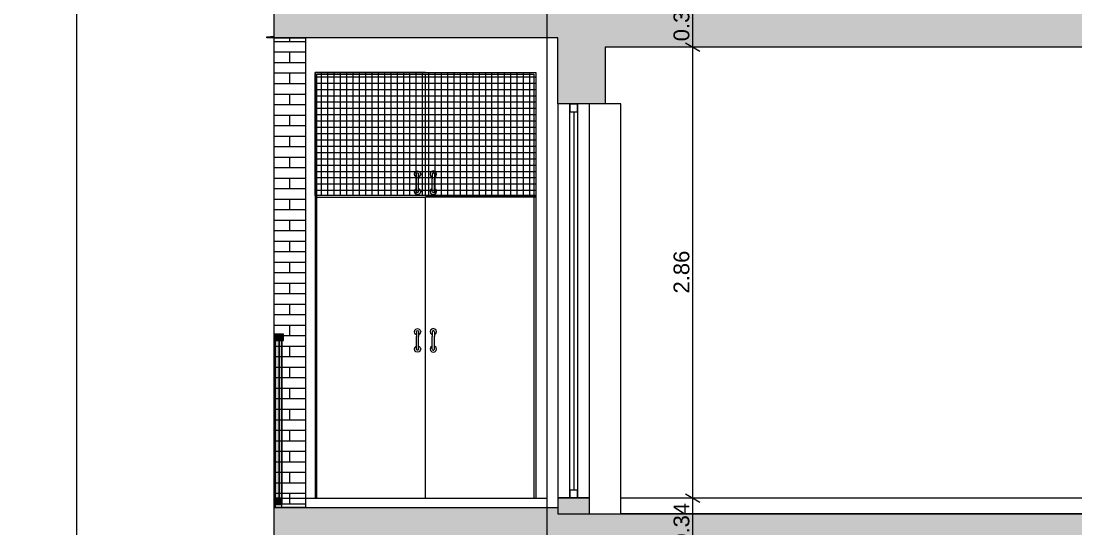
# Model space of a CAD drawing. Header units: millimetres. Extents: x 475206255 to 476720147, y 4620882299 to 4621447368.
# Drawn here: x 475468550 to 475475232, y 4621091011 to 4621094227 of the extents above; entities that cross this region are included whole.
import ezdxf

# ---------------------------------------------------------------- set-up
doc = ezdxf.new("R2010")
doc.units = ezdxf.units.MM
doc.header["$MEASUREMENT"] = 0
doc.set_wipeout_variables(frame=1)
doc.linetypes.add('Wipeout_Contour', pattern=[1000, 0, -1000])
for name, color, linetype, lineweight in [('2D Drafting - General_Pen_No__250_Pen_No__7', 7, 'Continuous', 0), ('2D Drafting - General_Pen_No__250_Pen_No__7_Pen_No__250', 7, 'Continuous', 0), ('2D Drafting - General_Pen_No__250_Pen_No__7_Pen_No__7', 7, 'Continuous', 0), ('Dimensioning - General_Pen_No__142', 142, 'Continuous', 0), ('gegmebi_Pen_No__7_Pen_No__250', 7, 'Continuous', 0), ('gegmebi_Pen_No__7_Pen_No__7', 7, 'Continuous', 0), ('kar-panjara_Pen_No__7_Pen_No__250', 7, 'Continuous', 0), ('New_2D Drafting - General_Pen_No__1_Pen_No__250', 7, 'Continuous', 0), ('New_2D Drafting - General_Pen_No__250', 7, 'Continuous', 0), ('New_2D Drafting - General_Pen_No__30_Pen_No__9_Pen_No__9_Pen_No__253', 252, 'Continuous', 0), ('New_2D Drafting - General_Pen_No__30_Pen_No__9_Pen_No__9_Pen_No__255', 255, 'Continuous', 0), ('New_2D Drafting - General_Pen_No__30_Pen_No__9_Pen_No__9_Pen_No__4', 7, 'Continuous', 0), ('New_2D Drafting - General_Pen_No__30_Pen_No__9_Pen_No__9_Pen_No__7', 7, 'Continuous', 0), ('New_reg_nak_Pen_No__7', 7, 'Continuous', 0), ('New_Structural - Bearing_Pen_No__1', 1, 'Continuous', 0), ('New_Structural - Bearing_Pen_No__250', 7, 'Continuous', 0), ('Structural - Bearing_Pen_No__250', 7, 'Continuous', 0), ('Structural - Bearing_Pen_No__7', 7, 'Continuous', 0), ('zoma_Pen_No__142', 142, 'Continuous', 0)]:
    doc.layers.add(name, color=color, linetype=linetype, lineweight=lineweight)
for name, color, linetype in [('Dimensioning - General', 7, 'Continuous'), ('New_2D Drafting - General_Pen_No__30_Pen_No__9_Pen_No__9', 7, 'Continuous'), ('zoma', 7, 'Continuous')]:
    doc.layers.add(name, color=color, linetype=linetype)
doc.layers.add('New_2D Drafting - General_Pen_No__254', color=7, linetype='Continuous', lineweight=0, true_color=0xcccccc)
doc.styles.add('GENERATED_STYLE_2', font='arial.ttf')
doc.dimstyles.new('GENERATED_STYLE__1', dxfattribs={"dimtxt": 100, "dimasz": 68.640772, "dimexe": 0.18, "dimexo": 0.0625, "dimgap": 0, "dimtad": 1, "dimlfac": 0.001, "dimzin": 0, "dimdsep": 46, "dimtxsty": 'GENERATED_STYLE_2', "dimblk": 'ARROWHEAD_2', "dimblk1": 'ARROWHEAD_2', "dimblk2": 'ARROWHEAD_2', "dimcen": 0.09, "dimse1": 1, "dimse2": 1, "dimclrd": 142, "dimclre": 142, "dimclrt": 142, "dimadec": 0, "dimazin": 0, "dimtfac": 1, "dimtdec": 4, "dimtmove": 0, "dimatfit": 3, "dimfxl": 1, "dimtolj": 1, "dimtzin": 0, "dimarcsym": 0})
doc.dimstyles.new('GENERATED_STYLE__3', dxfattribs={"dimtxt": 200, "dimasz": 64.421331, "dimexe": 0.18, "dimexo": 3, "dimgap": 0, "dimtad": 1, "dimtih": 1, "dimtoh": 1, "dimlfac": 0.001, "dimzin": 0, "dimdsep": 46, "dimtxsty": 'GENERATED_STYLE_2', "dimblk": 'ARROWHEAD_2', "dimblk1": 'ARROWHEAD_2', "dimblk2": 'ARROWHEAD_2', "dimcen": 0.09, "dimclrd": 142, "dimclre": 142, "dimclrt": 142, "dimadec": 0, "dimazin": 0, "dimtfac": 1, "dimtdec": 4, "dimtmove": 0, "dimatfit": 3, "dimfxl": 1, "dimtolj": 1, "dimtzin": 0, "dimarcsym": 0})

# ---------------------------------------------------------------- blocks, each defined once
blk = doc.blocks.new('*D332', base_point=(475826095.8, 4621095193.2))
at = {"layer": 'Dimensioning - General_Pen_No__142', "color": 142, "linetype": 'Continuous', "lineweight": 0, "transparency": 16777216}
for p, q in [((475472763.3, 4621091227.8), (475472853.6, 4621091175.7)), ((475472808.4, 4621090861.7), (475472808.4, 4621091201.8)), ((475472763.3, 4621090887.7), (475472853.6, 4621090835.6))]:
    blk.add_line(p, q, dxfattribs=at)
at = {"layer": 'Dimensioning - General_Pen_No__142', "color": 142, "lineweight": 0, "transparency": 16777216, "insert": (475472788.4, 4621090898.3), "char_height": 100, "attachment_point": 7, "rotation": 90, "style": 'GENERATED_STYLE_2'}
blk.add_mtext('\\A1;{\\pql;\\fArial|b0|i0|c204|p0;\\W1.000000;0.34}', dxfattribs=at)
blk = doc.blocks.new('ARROWHEAD_2')
at = {"color": 0, "linetype": 'Continuous', "lineweight": 0}
for p, q in [((0, 0), (-1, 0)), ((-0.378, -0.655), (0.378, 0.655))]:
    blk.add_line(p, q, dxfattribs=at)
blk = doc.blocks.new('*D333', base_point=(475826095.8, 4621095193.2))
at = {"layer": 'Dimensioning - General_Pen_No__142', "color": 142, "linetype": 'Continuous', "lineweight": 0, "transparency": 16777216}
for p, q in [((475472763.3, 4621094087.7), (475472853.6, 4621094035.6)), ((475472808.4, 4621091201.8), (475472808.4, 4621094061.7)), ((475472763.3, 4621091227.8), (475472853.6, 4621091175.7))]:
    blk.add_line(p, q, dxfattribs=at)
at = {"layer": 'Dimensioning - General_Pen_No__142', "color": 142, "lineweight": 0, "transparency": 16777216, "insert": (475472788.4, 4621092498.3), "char_height": 100, "attachment_point": 7, "rotation": 90, "style": 'GENERATED_STYLE_2'}
blk.add_mtext('\\A1;{\\pql;\\fArial|b0|i0|c204|p0;\\W1.000000;2.86}', dxfattribs=at)
blk = doc.blocks.new('*D334', base_point=(475826095.8, 4621095193.2))
at = {"layer": 'Dimensioning - General_Pen_No__142', "color": 142, "linetype": 'Continuous', "lineweight": 0, "transparency": 16777216}
for p, q in [((475472763.3, 4621094427.8), (475472853.6, 4621094375.7)), ((475472808.4, 4621094061.7), (475472808.4, 4621094401.8)), ((475472763.3, 4621094087.7), (475472853.6, 4621094035.6)), ((475472808.4, 4621091201.8), (475472808.4, 4621094061.7))]:
    blk.add_line(p, q, dxfattribs=at)
at = {"layer": 'Dimensioning - General_Pen_No__142', "color": 142, "lineweight": 0, "transparency": 16777216, "insert": (475472788.4, 4621094098.3), "char_height": 100, "attachment_point": 7, "rotation": 90, "style": 'GENERATED_STYLE_2'}
blk.add_mtext('\\A1;{\\pql;\\fArial|b0|i0|c204|p0;\\W1.000000;0.34}', dxfattribs=at)
blk = doc.blocks.new('*D1582', base_point=(475826095.8, 4621095193.2))
at = {"layer": 'zoma_Pen_No__142', "color": 142, "linetype": 'Continuous', "lineweight": 0, "transparency": 16777216}
for p, q in [((475464036.2, 4621038370.2), (475463987.3, 4621038285.5)), ((475464011.7, 4621038264.3), (475464011.7, 4621038391.4)), ((475470536.2, 4621038370.2), (475470487.3, 4621038285.5)), ((475470511.7, 4621038264.3), (475470511.7, 4621038391.4)), ((475464011.7, 4621038327.9), (475470511.7, 4621038327.9))]:
    blk.add_line(p, q, dxfattribs=at)
at = {"layer": 'zoma_Pen_No__142', "color": 142, "lineweight": 0, "transparency": 16777216, "char_height": 200, "attachment_point": 7, "style": 'GENERATED_STYLE_2'}
for s, insert in [('\\A1;{\\pql;\\fArial|b0|i0|c204|p0;\\W1.000000;6.50}', (475466994.8, 4621038367.9)), ('\\A1;{\\pql;\\fArial|b0|i0|c204|p0;\\W1.000000;0.40}', (475469953.4, 4621038367.9))]:
    blk.add_mtext(s, dxfattribs=dict(at, insert=insert))
blk = doc.blocks.new('*D1583', base_point=(475826095.8, 4621095193.2))
at = {"layer": 'zoma_Pen_No__142', "color": 142, "linetype": 'Continuous', "lineweight": 0, "transparency": 16777216}
for p, q in [((475470536.2, 4621038370.2), (475470487.3, 4621038285.5)), ((475470511.7, 4621038264.3), (475470511.7, 4621038391.4)), ((475470936.2, 4621038370.2), (475470887.3, 4621038285.5)), ((475470911.7, 4621038264.3), (475470911.7, 4621038391.4)), ((475470511.7, 4621038327.9), (475470911.7, 4621038327.9))]:
    blk.add_line(p, q, dxfattribs=at)
blk = doc.blocks.new('*D1584', base_point=(475826095.8, 4621095193.2))
at = {"layer": 'zoma_Pen_No__142', "color": 142, "linetype": 'Continuous', "lineweight": 0, "transparency": 16777216}
for p, q in [((475470936.2, 4621038370.2), (475470887.3, 4621038285.5)), ((475470911.7, 4621038264.3), (475470911.7, 4621038391.4)), ((475477036.2, 4621038370.2), (475476987.3, 4621038285.5)), ((475477011.7, 4621038264.3), (475477011.7, 4621038391.4)), ((475470911.7, 4621038327.9), (475477011.7, 4621038327.9))]:
    blk.add_line(p, q, dxfattribs=at)
at = {"layer": 'zoma_Pen_No__142', "color": 142, "lineweight": 0, "transparency": 16777216, "char_height": 200, "attachment_point": 7, "style": 'GENERATED_STYLE_2'}
for s, insert in [('\\A1;{\\pql;\\fArial|b0|i0|c204|p0;\\W1.000000;6.10}', (475473694.8, 4621038367.9)), ('\\A1;{\\pql;\\fArial|b0|i0|c204|p0;\\W1.000000;0.40}', (475476453.4, 4621038367.9))]:
    blk.add_mtext(s, dxfattribs=dict(at, insert=insert))

msp = doc.modelspace()

# ---------------------------------------------------------------- hatches: boundary and pattern name
at = {"layer": '2D Drafting - General_Pen_No__250_Pen_No__7_Pen_No__7', "linetype": 'Continuous', "lineweight": 0}
msp.add_hatch(color=7, dxfattribs=at).paths.add_polyline_path([(475471953.478, 4621091201.757), (475471953.478, 4621091101.757), (475472153.727, 4621091101.757), (475472153.727, 4621091201.757)])
at = {"layer": 'New_2D Drafting - General_Pen_No__254', "linetype": 'Continuous', "lineweight": 0, "true_color": 0xcccccc}
h = msp.add_hatch(dxfattribs=at)
h.set_pattern_fill('GRID_100X100', color=254, style=0, pattern_type=2)
h.set_pattern_definition([(0, (475826095.757, 4621095193.19), (0, 40), []), (90, (475826095.757, 4621095193.19), (-40, 0), [])])
h.paths.add_polyline_path([(475471813.72, 4621093120.875), (475470413.72, 4621093120.875), (475470413.72, 4621093900.875), (475471813.72, 4621093900.875)])

# ---------------------------------------------------------------- linework, layer by layer
at = {"layer": '2D Drafting - General_Pen_No__250_Pen_No__7_Pen_No__250', "color": 7, "linetype": 'Continuous', "lineweight": 0, "flags": 128}
msp.add_lwpolyline([(475471953.478, 4621091201.757), (475471953.478, 4621091101.757), (475472153.727, 4621091101.757), (475472153.727, 4621091201.757)], close=True, dxfattribs=at)
at = {"layer": 'gegmebi_Pen_No__7_Pen_No__250', "color": 7, "linetype": 'Continuous', "lineweight": 0, "flags": 128}
for points in [[(475472028.727, 4621093701.756), (475472078.727, 4621093701.756), (475472078.727, 4621091201.757), (475472028.727, 4621091201.757)], [(475472028.727, 4621093651.756), (475472078.727, 4621093651.756), (475472078.727, 4621093701.756), (475472028.727, 4621093701.756)], [(475472028.727, 4621091201.757), (475472078.727, 4621091201.757), (475472078.727, 4621091251.595), (475472028.727, 4621091251.595)], [(475479353.128, 4621091101.757), (475472353.478, 4621091101.757), (475472353.478, 4621091201.757), (475479353.128, 4621091201.757)]]:
    msp.add_lwpolyline(points, close=True, dxfattribs=at)
at = {"layer": 'gegmebi_Pen_No__7_Pen_No__7', "color": 7, "linetype": 'Continuous', "lineweight": 0}
msp.add_line((475472053.727, 4621093651.756), (475472053.727, 4621091251.595), dxfattribs=at)
at = {"layer": 'kar-panjara_Pen_No__7_Pen_No__250', "color": 7, "linetype": 'Continuous', "lineweight": 0, "flags": 128}
msp.add_lwpolyline([(475471953.478, 4621091101.757), (475472353.478, 4621091101.757), (475472353.478, 4621093701.756), (475471953.478, 4621093701.756)], dxfattribs=at)
for points in [[(475471953.478, 4621093701.756), (475471953.478, 4621091101.757), (475472353.478, 4621091101.757), (475472353.478, 4621093701.756)], [(475472153.727, 4621093701.756), (475471953.727, 4621093701.756), (475471953.727, 4621091201.757), (475472153.727, 4621091201.757)]]:
    msp.add_lwpolyline(points, close=True, dxfattribs=at)
at = {"layer": 'New_2D Drafting - General_Pen_No__250', "color": 7, "linetype": 'Continuous', "lineweight": 0, "flags": 128}
msp.add_lwpolyline([(475471813.72, 4621093120.875), (475470413.72, 4621093120.875), (475470413.72, 4621093900.875), (475471813.72, 4621093900.875)], close=True, dxfattribs=at)
at = {"layer": 'New_reg_nak_Pen_No__7', "color": 7, "linetype": 'Continuous', "lineweight": 0, "flags": 128}
msp.add_lwpolyline([(475471953.478, 4621098001.325), (475471883.206, 4621098001.323), (475471883.233, 4621091202.756), (475471883.378, 4621091202.756), (475471883.452, 4621084701.755), (475471953.38, 4621084701.757)], dxfattribs=at)
at = {"layer": 'New_Structural - Bearing_Pen_No__1', "color": 1, "linetype": 'Continuous', "lineweight": 0}
msp.add_line((475468901.598, 4621102188.545), (475468901.598, 4621075457.219), dxfattribs=at)
at = {"layer": 'New_Structural - Bearing_Pen_No__250', "color": 7, "linetype": 'Continuous', "lineweight": 0}
for p, q in [((475471113.72, 4621093900.875), (475470413.72, 4621093900.875)), ((475470413.72, 4621093900.875), (475470413.72, 4621093120.875)), ((475471113.72, 4621093900.875), (475471813.72, 4621093900.875)), ((475471813.72, 4621093900.875), (475471813.72, 4621093120.875)), ((475470425.72, 4621093888.875), (475471801.72, 4621093888.875)), ((475470425.72, 4621093120.875), (475470425.72, 4621093888.875)), ((475471113.72, 4621093120.875), (475471113.72, 4621093888.875)), ((475471801.72, 4621093888.875), (475471801.72, 4621093120.875)), ((475471043.72, 4621093255.875), (475471046.4, 4621093265.875)), ((475471046.4, 4621093245.875), (475471043.72, 4621093255.875)), ((475471046.4, 4621093265.875), (475471053.72, 4621093273.196)), ((475471053.72, 4621093238.555), (475471046.4, 4621093245.875)), ((475471053.72, 4621093273.196), (475471063.72, 4621093275.875)), ((475471056.72, 4621093237.751), (475471053.72, 4621093238.555)), ((475471056.72, 4621093255.875), (475471057.658, 4621093259.375)), ((475471056.72, 4621093255.875), (475471056.72, 4621093251.856)), ((475471056.72, 4621093251.856), (475471056.72, 4621093240.875)), ((475471056.72, 4621093240.875), (475471056.72, 4621093225.875)), ((475471056.72, 4621093175.875), (475471056.72, 4621093225.875)), ((475471057.658, 4621093259.375), (475471060.22, 4621093261.937)), ((475471060.22, 4621093261.937), (475471063.72, 4621093262.875)), ((475471063.72, 4621093275.875), (475471073.72, 4621093273.196)), ((475471063.72, 4621093262.875), (475471067.22, 4621093261.937)), ((475471067.22, 4621093261.937), (475471069.782, 4621093259.375)), ((475471069.782, 4621093259.375), (475471070.72, 4621093255.875)), ((475471070.72, 4621093255.875), (475471070.72, 4621093251.856)), ((475471070.72, 4621093251.856), (475471070.72, 4621093240.875)), ((475471070.72, 4621093240.875), (475471070.72, 4621093225.875)), ((475471073.72, 4621093238.555), (475471070.72, 4621093237.751)), ((475471070.72, 4621093175.875), (475471070.72, 4621093225.875)), ((475471073.72, 4621093273.196), (475471081.041, 4621093265.875)), ((475471081.041, 4621093245.875), (475471073.72, 4621093238.555)), ((475471081.041, 4621093265.875), (475471083.72, 4621093255.875)), ((475471083.72, 4621093255.875), (475471081.041, 4621093245.875)), ((475471146.4, 4621093265.875), (475471143.72, 4621093255.875)), ((475471143.72, 4621093255.875), (475471146.4, 4621093245.875)), ((475471153.72, 4621093273.196), (475471146.4, 4621093265.875)), ((475471146.4, 4621093245.875), (475471153.72, 4621093238.555)), ((475471163.72, 4621093275.875), (475471153.72, 4621093273.196)), ((475471153.72, 4621093238.555), (475471156.72, 4621093237.751)), ((475471157.658, 4621093259.375), (475471156.72, 4621093255.875)), ((475471156.72, 4621093255.875), (475471156.72, 4621093251.856)), ((475471156.72, 4621093251.856), (475471156.72, 4621093240.875)), ((475471156.72, 4621093240.875), (475471156.72, 4621093225.875)), ((475471156.72, 4621093175.875), (475471156.72, 4621093225.875)), ((475471160.22, 4621093261.937), (475471157.658, 4621093259.375)), ((475471163.72, 4621093262.875), (475471160.22, 4621093261.937)), ((475471173.72, 4621093273.196), (475471163.72, 4621093275.875)), ((475471167.22, 4621093261.937), (475471163.72, 4621093262.875)), ((475471169.782, 4621093259.375), (475471167.22, 4621093261.937)), ((475471170.72, 4621093255.875), (475471169.782, 4621093259.375)), ((475471170.72, 4621093255.875), (475471170.72, 4621093251.856)), ((475471170.72, 4621093251.856), (475471170.72, 4621093240.875)), ((475471170.72, 4621093240.875), (475471170.72, 4621093225.875)), ((475471170.72, 4621093237.751), (475471173.72, 4621093238.555)), ((475471170.72, 4621093175.875), (475471170.72, 4621093225.875)), ((475471181.041, 4621093265.875), (475471173.72, 4621093273.196)), ((475471173.72, 4621093238.555), (475471181.041, 4621093245.875)), ((475471183.72, 4621093255.875), (475471181.041, 4621093265.875)), ((475471181.041, 4621093245.875), (475471183.72, 4621093255.875)), ((475471043.72, 4621093145.875), (475471046.4, 4621093155.875)), ((475471046.4, 4621093155.875), (475471053.72, 4621093163.196)), ((475471053.72, 4621093163.196), (475471056.72, 4621093163.999)), ((475471056.72, 4621093160.875), (475471056.72, 4621093175.875)), ((475471056.72, 4621093149.894), (475471056.72, 4621093160.875)), ((475471070.72, 4621093160.875), (475471070.72, 4621093175.875)), ((475471070.72, 4621093163.999), (475471073.72, 4621093163.196)), ((475471070.72, 4621093149.894), (475471070.72, 4621093160.875)), ((475471073.72, 4621093163.196), (475471081.041, 4621093155.875)), ((475471081.041, 4621093155.875), (475471083.72, 4621093145.875)), ((475471146.4, 4621093155.875), (475471143.72, 4621093145.875)), ((475471153.72, 4621093163.196), (475471146.4, 4621093155.875)), ((475471156.72, 4621093163.999), (475471153.72, 4621093163.196)), ((475471156.72, 4621093160.875), (475471156.72, 4621093175.875)), ((475471156.72, 4621093149.894), (475471156.72, 4621093160.875)), ((475471170.72, 4621093160.875), (475471170.72, 4621093175.875)), ((475471173.72, 4621093163.196), (475471170.72, 4621093163.999)), ((475471170.72, 4621093149.894), (475471170.72, 4621093160.875)), ((475471181.041, 4621093155.875), (475471173.72, 4621093163.196)), ((475471183.72, 4621093145.875), (475471181.041, 4621093155.875)), ((475471113.72, 4621093120.875), (475470413.72, 4621093120.875)), ((475470413.72, 4621093120.875), (475470413.72, 4621091200.875)), ((475470413.72, 4621093108.875), (475471113.72, 4621093108.875)), ((475470425.72, 4621091200.875), (475470425.72, 4621093120.875)), ((475471046.4, 4621093135.875), (475471043.72, 4621093145.875)), ((475471053.72, 4621093128.555), (475471046.4, 4621093135.875)), ((475471063.72, 4621093125.875), (475471053.72, 4621093128.555)), ((475471056.72, 4621093145.875), (475471056.72, 4621093149.894)), ((475471057.658, 4621093142.375), (475471056.72, 4621093145.875)), ((475471060.22, 4621093139.813), (475471057.658, 4621093142.375)), ((475471063.72, 4621093138.875), (475471060.22, 4621093139.813)), ((475471067.22, 4621093139.813), (475471063.72, 4621093138.875)), ((475471073.72, 4621093128.555), (475471063.72, 4621093125.875)), ((475471069.782, 4621093142.375), (475471067.22, 4621093139.813)), ((475471070.72, 4621093145.875), (475471069.782, 4621093142.375)), ((475471070.72, 4621093145.875), (475471070.72, 4621093149.894)), ((475471081.041, 4621093135.875), (475471073.72, 4621093128.555)), ((475471083.72, 4621093145.875), (475471081.041, 4621093135.875)), ((475471113.72, 4621093120.875), (475471813.72, 4621093120.875)), ((475471113.72, 4621091200.875), (475471113.72, 4621093108.875)), ((475471813.72, 4621093108.875), (475471113.72, 4621093108.875)), ((475471143.72, 4621093145.875), (475471146.4, 4621093135.875)), ((475471146.4, 4621093135.875), (475471153.72, 4621093128.555)), ((475471153.72, 4621093128.555), (475471163.72, 4621093125.875)), ((475471156.72, 4621093145.875), (475471156.72, 4621093149.894)), ((475471156.72, 4621093145.875), (475471157.658, 4621093142.375)), ((475471157.658, 4621093142.375), (475471160.22, 4621093139.813)), ((475471160.22, 4621093139.813), (475471163.72, 4621093138.875)), ((475471163.72, 4621093138.875), (475471167.22, 4621093139.813)), ((475471163.72, 4621093125.875), (475471173.72, 4621093128.555)), ((475471167.22, 4621093139.813), (475471169.782, 4621093142.375)), ((475471169.782, 4621093142.375), (475471170.72, 4621093145.875)), ((475471170.72, 4621093145.875), (475471170.72, 4621093149.894)), ((475471173.72, 4621093128.555), (475471181.041, 4621093135.875)), ((475471181.041, 4621093135.875), (475471183.72, 4621093145.875)), ((475471801.72, 4621093120.875), (475471801.72, 4621091200.875)), ((475471801.72, 4621093120.875), (475471813.72, 4621093120.875)), ((475471813.72, 4621093120.875), (475471813.72, 4621091200.875)), ((475471043.72, 4621092255.875), (475471046.4, 4621092265.875)), ((475471046.4, 4621092245.875), (475471043.72, 4621092255.875)), ((475471046.4, 4621092265.875), (475471053.72, 4621092273.196)), ((475471053.72, 4621092238.555), (475471046.4, 4621092245.875)), ((475471053.72, 4621092273.196), (475471063.72, 4621092275.875)), ((475471056.72, 4621092237.751), (475471053.72, 4621092238.555)), ((475471056.72, 4621092255.875), (475471057.658, 4621092259.375)), ((475471056.72, 4621092255.875), (475471056.72, 4621092251.856)), ((475471056.72, 4621092251.856), (475471056.72, 4621092240.875)), ((475471056.72, 4621092240.875), (475471056.72, 4621092225.875)), ((475471056.72, 4621092175.875), (475471056.72, 4621092225.875)), ((475471057.658, 4621092259.375), (475471060.22, 4621092261.937)), ((475471060.22, 4621092261.937), (475471063.72, 4621092262.875)), ((475471063.72, 4621092275.875), (475471073.72, 4621092273.196)), ((475471063.72, 4621092262.875), (475471067.22, 4621092261.937)), ((475471067.22, 4621092261.937), (475471069.782, 4621092259.375)), ((475471069.782, 4621092259.375), (475471070.72, 4621092255.875)), ((475471070.72, 4621092255.875), (475471070.72, 4621092251.856)), ((475471070.72, 4621092251.856), (475471070.72, 4621092240.875)), ((475471070.72, 4621092240.875), (475471070.72, 4621092225.875)), ((475471073.72, 4621092238.555), (475471070.72, 4621092237.751)), ((475471070.72, 4621092175.875), (475471070.72, 4621092225.875)), ((475471073.72, 4621092273.196), (475471081.041, 4621092265.875)), ((475471081.041, 4621092245.875), (475471073.72, 4621092238.555)), ((475471081.041, 4621092265.875), (475471083.72, 4621092255.875)), ((475471083.72, 4621092255.875), (475471081.041, 4621092245.875)), ((475471146.4, 4621092265.875), (475471143.72, 4621092255.875)), ((475471143.72, 4621092255.875), (475471146.4, 4621092245.875)), ((475471153.72, 4621092273.196), (475471146.4, 4621092265.875)), ((475471146.4, 4621092245.875), (475471153.72, 4621092238.555)), ((475471163.72, 4621092275.875), (475471153.72, 4621092273.196)), ((475471153.72, 4621092238.555), (475471156.72, 4621092237.751)), ((475471157.658, 4621092259.375), (475471156.72, 4621092255.875)), ((475471156.72, 4621092255.875), (475471156.72, 4621092251.856)), ((475471156.72, 4621092251.856), (475471156.72, 4621092240.875)), ((475471156.72, 4621092240.875), (475471156.72, 4621092225.875)), ((475471156.72, 4621092175.875), (475471156.72, 4621092225.875)), ((475471160.22, 4621092261.937), (475471157.658, 4621092259.375)), ((475471163.72, 4621092262.875), (475471160.22, 4621092261.937)), ((475471173.72, 4621092273.196), (475471163.72, 4621092275.875)), ((475471167.22, 4621092261.937), (475471163.72, 4621092262.875)), ((475471169.782, 4621092259.375), (475471167.22, 4621092261.937)), ((475471170.72, 4621092255.875), (475471169.782, 4621092259.375)), ((475471170.72, 4621092255.875), (475471170.72, 4621092251.856)), ((475471170.72, 4621092251.856), (475471170.72, 4621092240.875)), ((475471170.72, 4621092240.875), (475471170.72, 4621092225.875)), ((475471170.72, 4621092237.751), (475471173.72, 4621092238.555)), ((475471170.72, 4621092175.875), (475471170.72, 4621092225.875)), ((475471181.041, 4621092265.875), (475471173.72, 4621092273.196)), ((475471173.72, 4621092238.555), (475471181.041, 4621092245.875)), ((475471183.72, 4621092255.875), (475471181.041, 4621092265.875)), ((475471181.041, 4621092245.875), (475471183.72, 4621092255.875)), ((475471043.72, 4621092145.875), (475471046.4, 4621092155.875)), ((475471046.4, 4621092155.875), (475471053.72, 4621092163.196)), ((475471053.72, 4621092163.196), (475471056.72, 4621092163.999)), ((475471056.72, 4621092160.875), (475471056.72, 4621092175.875)), ((475471056.72, 4621092149.894), (475471056.72, 4621092160.875)), ((475471070.72, 4621092160.875), (475471070.72, 4621092175.875)), ((475471070.72, 4621092163.999), (475471073.72, 4621092163.196)), ((475471070.72, 4621092149.894), (475471070.72, 4621092160.875)), ((475471073.72, 4621092163.196), (475471081.041, 4621092155.875)), ((475471081.041, 4621092155.875), (475471083.72, 4621092145.875)), ((475471146.4, 4621092155.875), (475471143.72, 4621092145.875)), ((475471153.72, 4621092163.196), (475471146.4, 4621092155.875)), ((475471156.72, 4621092163.999), (475471153.72, 4621092163.196)), ((475471156.72, 4621092160.875), (475471156.72, 4621092175.875)), ((475471156.72, 4621092149.894), (475471156.72, 4621092160.875)), ((475471170.72, 4621092160.875), (475471170.72, 4621092175.875)), ((475471173.72, 4621092163.196), (475471170.72, 4621092163.999)), ((475471170.72, 4621092149.894), (475471170.72, 4621092160.875)), ((475471181.041, 4621092155.875), (475471173.72, 4621092163.196)), ((475471183.72, 4621092145.875), (475471181.041, 4621092155.875)), ((475471046.4, 4621092135.875), (475471043.72, 4621092145.875)), ((475471053.72, 4621092128.555), (475471046.4, 4621092135.875)), ((475471063.72, 4621092125.875), (475471053.72, 4621092128.555)), ((475471056.72, 4621092145.875), (475471056.72, 4621092149.894)), ((475471057.658, 4621092142.375), (475471056.72, 4621092145.875)), ((475471060.22, 4621092139.813), (475471057.658, 4621092142.375)), ((475471063.72, 4621092138.875), (475471060.22, 4621092139.813)), ((475471067.22, 4621092139.813), (475471063.72, 4621092138.875)), ((475471073.72, 4621092128.555), (475471063.72, 4621092125.875)), ((475471069.782, 4621092142.375), (475471067.22, 4621092139.813)), ((475471070.72, 4621092145.875), (475471069.782, 4621092142.375)), ((475471070.72, 4621092145.875), (475471070.72, 4621092149.894)), ((475471081.041, 4621092135.875), (475471073.72, 4621092128.555)), ((475471083.72, 4621092145.875), (475471081.041, 4621092135.875)), ((475471143.72, 4621092145.875), (475471146.4, 4621092135.875)), ((475471146.4, 4621092135.875), (475471153.72, 4621092128.555)), ((475471153.72, 4621092128.555), (475471163.72, 4621092125.875)), ((475471156.72, 4621092145.875), (475471156.72, 4621092149.894)), ((475471156.72, 4621092145.875), (475471157.658, 4621092142.375)), ((475471157.658, 4621092142.375), (475471160.22, 4621092139.813)), ((475471160.22, 4621092139.813), (475471163.72, 4621092138.875)), ((475471163.72, 4621092138.875), (475471167.22, 4621092139.813)), ((475471163.72, 4621092125.875), (475471173.72, 4621092128.555)), ((475471167.22, 4621092139.813), (475471169.782, 4621092142.375)), ((475471169.782, 4621092142.375), (475471170.72, 4621092145.875)), ((475471170.72, 4621092145.875), (475471170.72, 4621092149.894)), ((475471173.72, 4621092128.555), (475471181.041, 4621092135.875)), ((475471181.041, 4621092135.875), (475471183.72, 4621092145.875)), ((475470413.72, 4621091200.875), (475470425.72, 4621091200.875)), ((475471801.72, 4621091200.875), (475471813.72, 4621091200.875))]:
    msp.add_line(p, q, dxfattribs=at)
at = {"layer": 'Structural - Bearing_Pen_No__7', "color": 7, "linetype": 'Continuous', "lineweight": 0}
for p, q in [((475470107.394, 4621094123.441), (475470107.794, 4621094124.971)), ((475470107.394, 4621094120.946), (475470107.394, 4621094123.441)), ((475470107.794, 4621094124.971), (475470108.932, 4621094126.269)), ((475470108.932, 4621094126.269), (475470110.635, 4621094127.136)), ((475470110.635, 4621094127.136), (475470111.857, 4621094127.396))]:
    msp.add_line(p, q, dxfattribs=at)

# ---------------------------------------------------------------- dimensions: what is measured, and where the dimension line sits
at = {"layer": 'Dimensioning - General', "color": 142, "linetype": 'Continuous', "lineweight": 0}
for base, p1, p2, picture, middle in [((475472808.447, 4621094401.757), (475473024.827, 4621094061.663), (475473032.713, 4621094401.757), '*D334', (475472738.447, 4621094227.708)), ((475472808.447, 4621094061.663), (475472988.265, 4621091201.757), (475473024.827, 4621094061.663), '*D333', (475472738.447, 4621092627.708)), ((475472808.447, 4621091201.757), (475472940.948, 4621090861.663), (475472988.265, 4621091201.757), '*D332', (475472738.447, 4621091027.708))]:
    dim = msp.add_linear_dim(base=base, p1=p1, p2=p2, angle=90, dimstyle='GENERATED_STYLE__1', dxfattribs=at)
    dim.commit()
    dim.dimension.update_dxf_attribs({"geometry": picture, "text_midpoint": middle, "dimtype": 160, "text_rotation": 90})
at = {"layer": 'zoma', "color": 142, "linetype": 'Continuous', "lineweight": 0}
dim = msp.add_linear_dim(base=(475477011.727, 4621038327.867), p1=(475470911.726, 4621105430.468), p2=(475477011.727, 4621090423.907), dimstyle='GENERATED_STYLE__3', dxfattribs=at)
dim.commit()
dim.dimension.update_dxf_attribs({"geometry": '*D1584', "text_midpoint": (475473953.723, 4621038467.867), "dimtype": 160})

# ---------------------------------------------------------------- wipeouts: each hides what was drawn before it
at = {"color": 254, "linetype": 'Wipeout_Contour', "lineweight": 0, "ltscale": 18581956437.63769}
msp.add_wipeout([(475470153.72, 4621094120.877), (475470353.72, 4621094120.877), (475470353.72, 4621091140.947), (475470153.72, 4621091140.947)], dxfattribs=at).dxf.layer = 'New_2D Drafting - General_Pen_No__30_Pen_No__9_Pen_No__9'

# ---------------------------------------------------------------- next in the draw order: hatches: boundary and pattern name
at = {"layer": '2D Drafting - General_Pen_No__250_Pen_No__7', "linetype": 'Continuous', "lineweight": 0}
for points in [[(475470153.72, 4621094120.877), (475470153.72, 4621094340.947), (475471953.478, 4621094340.948), (475471953.478, 4621094301.757), (475481713.403, 4621094301.757), (475481713.403, 4621094061.663), (475472253.215, 4621094061.663), (475472253.215, 4621093701.757), (475471953.465, 4621093701.757), (475471953.525, 4621094120.877), (475471953.051, 4621094120.877), (475471915.259, 4621094120.877)], [(475470153.72, 4621090920.877), (475470153.72, 4621091140.947), (475471953.727, 4621091140.948), (475471953.727, 4621091101.757), (475481713.403, 4621091101.757), (475481713.403, 4621090861.663), (475472253.215, 4621090861.663), (475472253.215, 4621090501.757), (475471953.465, 4621090501.757), (475471953.525, 4621090920.877), (475471953.051, 4621090920.877), (475471915.259, 4621090920.877)]]:
    msp.add_hatch(color=7, dxfattribs=at).paths.add_polyline_path(points)
at = {"layer": 'New_2D Drafting - General_Pen_No__30_Pen_No__9_Pen_No__9_Pen_No__253', "linetype": 'Continuous', "lineweight": 0}
h = msp.add_hatch(dxfattribs=at)
h.set_pattern_fill('BRICK___RUNNING_BOND', color=252, style=0, pattern_type=2)
h.set_pattern_definition([(0, (475470253.72, 4621092630.91), (0, 66.64), []), (90, (475470253.72, 4621092630.9), (-244.8, 0), [66.64, -66.64]), (90, (475470376.12, 4621092697.55), (-244.8, 0), [66.64, -66.64])])
h.paths.add_polyline_path([(475470153.72, 4621094120.877), (475470353.72, 4621094120.877), (475470353.72, 4621091140.947), (475470153.72, 4621091140.947)])
at = {"layer": 'New_2D Drafting - General_Pen_No__30_Pen_No__9_Pen_No__9_Pen_No__255', "linetype": 'Continuous', "lineweight": 0}
msp.add_hatch(color=255, dxfattribs=at).paths.add_polyline_path([(475470163.72, 4621092200.948), (475470203.72, 4621092200.948), (475470203.72, 4621091200.947), (475470163.72, 4621091200.947)])
at = {"layer": 'New_2D Drafting - General_Pen_No__30_Pen_No__9_Pen_No__9_Pen_No__4', "linetype": 'Continuous', "lineweight": 0}
for points in [[(475470153.72, 4621092200.948), (475470213.72, 4621092200.948), (475470213.72, 4621092240.948), (475470185.72, 4621092240.948), (475470183.72, 4621092240.948), (475470153.72, 4621092240.948)], [(475470163.72, 4621091160.947), (475470203.72, 4621091160.947), (475470203.72, 4621091200.947), (475470185.72, 4621091200.947), (475470183.72, 4621091200.947), (475470163.72, 4621091200.947)]]:
    msp.add_hatch(color=7, dxfattribs=at).paths.add_polyline_path(points)

# ---------------------------------------------------------------- next in the draw order: linework, layer by layer
at = {"layer": '2D Drafting - General_Pen_No__250_Pen_No__7', "color": 7, "linetype": 'Continuous', "lineweight": 0, "flags": 128}
for points in [[(475470153.72, 4621094120.877), (475470153.72, 4621094340.947), (475471953.478, 4621094340.948), (475471953.478, 4621094301.757), (475481713.403, 4621094301.757), (475481713.403, 4621094061.663), (475472253.215, 4621094061.663), (475472253.215, 4621093701.757), (475471953.465, 4621093701.757), (475471953.525, 4621094120.877), (475471953.051, 4621094120.877), (475471915.259, 4621094120.877)], [(475470153.72, 4621090920.877), (475470153.72, 4621091140.947), (475471953.727, 4621091140.948), (475471953.727, 4621091101.757), (475481713.403, 4621091101.757), (475481713.403, 4621090861.663), (475472253.215, 4621090861.663), (475472253.215, 4621090501.757), (475471953.465, 4621090501.757), (475471953.525, 4621090920.877), (475471953.051, 4621090920.877), (475471915.259, 4621090920.877)]]:
    msp.add_lwpolyline(points, close=True, dxfattribs=at)
at = {"layer": 'New_2D Drafting - General_Pen_No__1_Pen_No__250', "color": 7, "linetype": 'Continuous', "lineweight": 0}
msp.add_line((475470203.72, 4621091200.985), (475471883.37, 4621091200.985), dxfattribs=at)
at = {"layer": 'New_2D Drafting - General_Pen_No__30_Pen_No__9_Pen_No__9_Pen_No__7', "color": 7, "linetype": 'Continuous', "lineweight": 0, "flags": 128}
for points in [[(475470153.72, 4621094120.877), (475470353.72, 4621094120.877), (475470353.72, 4621091140.947), (475470153.72, 4621091140.947)], [(475470153.72, 4621092200.948), (475470213.72, 4621092200.948), (475470213.72, 4621092240.948), (475470185.72, 4621092240.948), (475470183.72, 4621092240.948), (475470153.72, 4621092240.948)], [(475470163.72, 4621092200.948), (475470203.72, 4621092200.948), (475470203.72, 4621091200.947), (475470163.72, 4621091200.947)], [(475470163.72, 4621091160.947), (475470203.72, 4621091160.947), (475470203.72, 4621091200.947), (475470185.72, 4621091200.947), (475470183.72, 4621091200.947), (475470163.72, 4621091200.947)]]:
    msp.add_lwpolyline(points, close=True, dxfattribs=at)
at = {"layer": 'New_reg_nak_Pen_No__7', "color": 7, "linetype": 'Continuous', "lineweight": 0}
msp.add_line((475470153.72, 4621094120.875), (475470107.394, 4621094120.875), dxfattribs=at)
at = {"layer": 'New_Structural - Bearing_Pen_No__250', "color": 7, "linetype": 'Continuous', "lineweight": 0}
for p, q in [((475470203.72, 4621092240.948), (475470163.72, 4621092240.948)), ((475470183.72, 4621092200.948), (475470183.72, 4621091200.947)), ((475470185.72, 4621092200.948), (475470185.72, 4621091200.947)), ((475470163.72, 4621091200.947), (475470163.72, 4621091160.947)), ((475470183.72, 4621091200.947), (475470163.72, 4621091200.947)), ((475470203.72, 4621091160.947), (475470163.72, 4621091160.947)), ((475470203.72, 4621091200.947), (475470185.72, 4621091200.947)), ((475470203.72, 4621091200.947), (475470203.72, 4621091160.947))]:
    msp.add_line(p, q, dxfattribs=at)
at = {"layer": 'Structural - Bearing_Pen_No__250', "color": 7, "linetype": 'Continuous', "lineweight": 0}
for p, q in [((475470163.72, 4621091140.947), (475470163.72, 4621092200.948)), ((475470203.72, 4621091140.947), (475470203.72, 4621092200.948))]:
    msp.add_line(p, q, dxfattribs=at)
at = {"layer": 'Structural - Bearing_Pen_No__7', "color": 7, "linetype": 'Continuous', "lineweight": 0}
for p, q in [((475470153.72, 4621094135.341), (475470153.72, 4621094326.551)), ((475470111.857, 4621094127.396), (475470149.258, 4621094131.386)), ((475470149.258, 4621094131.386), (475470150.48, 4621094131.645)), ((475470150.48, 4621094131.645), (475470152.183, 4621094132.512)), ((475470152.183, 4621094132.512), (475470153.321, 4621094133.81)), ((475470153.321, 4621094133.81), (475470153.72, 4621094135.341))]:
    msp.add_line(p, q, dxfattribs=at)

# ---------------------------------------------------------------- next in the draw order: dimensions: what is measured, and where the dimension line sits
at = {"layer": 'zoma', "color": 142, "linetype": 'Continuous', "lineweight": 0}
for base, p1, p2, picture, middle in [((475470511.727, 4621038327.867), (475464011.727, 4621105430.468), (475470511.727, 4621105430.468), '*D1582', (475467253.723, 4621038467.867)), ((475470911.726, 4621038327.867), (475470511.727, 4621105430.468), (475470911.726, 4621105430.468), '*D1583', (475470212.306, 4621038467.867))]:
    dim = msp.add_linear_dim(base=base, p1=p1, p2=p2, dimstyle='GENERATED_STYLE__3', dxfattribs=at)
    dim.commit()
    dim.dimension.update_dxf_attribs({"geometry": picture, "text_midpoint": middle, "dimtype": 160})

doc.saveas('drawing.dxf')
